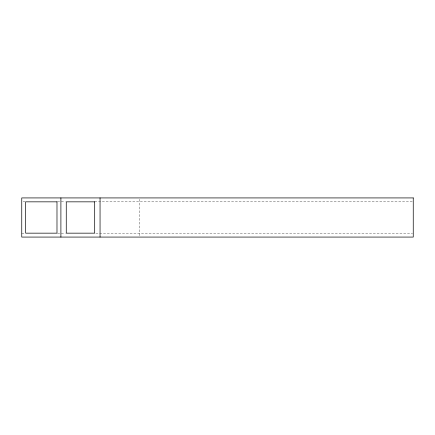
<?xml version="1.0" encoding="UTF-8"?>
<svg xmlns="http://www.w3.org/2000/svg" width="435" height="435" viewBox="0 0 435 435"><rect width="100%" height="100%" fill="white"/><g stroke="black" fill="none" stroke-linecap="round" stroke-linejoin="round"><path stroke-width="0.33" stroke-dasharray="2.17 1.63" d="M23.098 201.84L25.148 201.84M57.523 201.84L65.25 201.84M94.689 201.84L412.57 201.84M21.75 233.16L25.148 233.16M57.523 233.16L65.25 233.16M95.836 233.16L412.57 233.16M139.2 199.273L139.2 235.726"/><path stroke-width="0.65" d="M100.05 197.925L100.05 237.075M60.9 197.925L60.9 237.075M413.25 197.925L21.75 197.925L21.75 237.075L413.25 237.075L413.25 197.925M56.985 201.84L25.665 201.84L25.665 233.16L56.985 233.16L56.985 201.84M94.689 201.84L66.261 201.84L66.261 233.16L94.689 233.16L94.689 201.84"/></g></svg>
